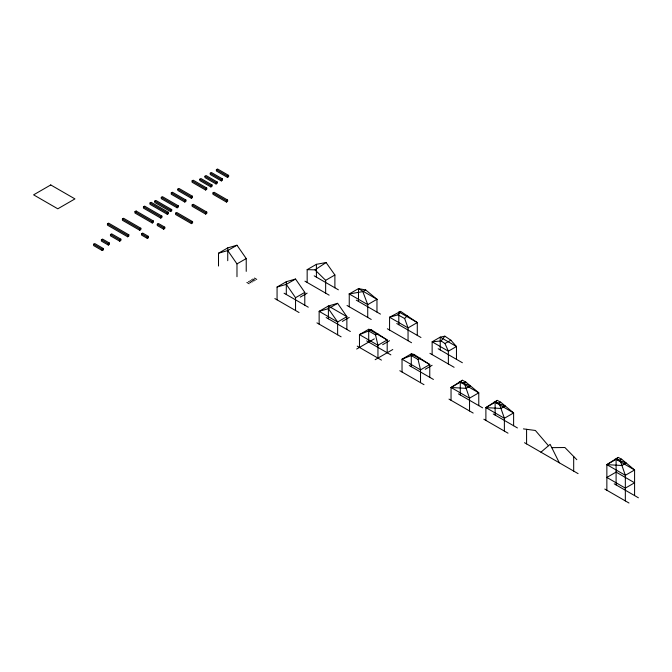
<?xml version="1.0" encoding="UTF-8"?>
<svg xmlns="http://www.w3.org/2000/svg" width="672" height="672" viewBox="0 0 672 672"><rect width="100%" height="100%" fill="white"/><g stroke="black" fill="none" stroke-linecap="round" stroke-linejoin="round"><path stroke-width="1.01" d="M389.567 330.036L389.567 317.234L397.992 314.849L400.621 311.388L417.287 322.568L417.287 335.37M432.138 354.614L432.138 341.813L441.101 340.939L444.856 336.176L450.878 340.217L456.464 346.517L456.464 359.318M408.047 340.712L408.047 327.902L404.645 318.52L407.257 315.764M451.046 400.294L451.046 387.484L460.286 382.15L462.353 380.234L465.814 382.049L478.775 392.826L478.775 405.628M485.89 420.412L485.89 407.602L495.13 402.268L497.196 400.352L500.657 402.167L513.618 412.936L513.618 425.746M606.858 490.249L606.858 464.638L616.098 459.304L618.164 457.388L621.625 459.194L634.586 469.972L634.586 495.583M540.943 452.197L550.133 444.335L559.322 462.806M460.286 394.96L460.286 382.15L478.775 392.826L469.535 398.16L451.046 387.484L462.353 380.234M495.13 415.069L495.13 402.268L513.618 412.936L504.378 418.278L485.89 407.602L497.196 400.352M616.098 484.915L616.098 459.304L634.586 469.972L625.338 475.306L606.858 464.638L618.164 457.388M307.163 282.467L307.163 269.657L315.017 269.85L326.096 262.542L334.891 274.991L334.891 287.801M107.444 223.793L108.604 223.129L128.814 234.797L128.814 236.132L127.663 236.796L107.444 225.128L107.444 223.793L127.663 235.46L128.814 234.797M122.405 218.929L123.564 218.257L140.86 228.245L140.86 229.58L139.709 230.244L122.405 220.256L122.405 218.929L139.709 228.917L140.86 228.245M134.954 211.68L136.114 211.016L153.409 221.004L153.409 222.331L152.258 223.003L134.954 213.016L134.954 211.68L152.258 221.668L153.409 221.004M143.447 206.774L144.606 206.111L161.902 216.098L161.902 217.434L160.751 218.098L143.447 208.11L143.447 206.774L160.751 216.762L161.902 216.098M150.007 202.986L151.166 202.322L168.462 212.31L168.462 213.646L167.311 214.309L150.007 204.322L150.007 202.986L167.311 212.974L168.462 212.31M154.728 201.113L155.879 200.449L171.713 209.588L171.713 210.924L170.562 211.588L154.728 202.448L154.728 201.113L170.562 210.252L171.713 209.588M161.288 197.324L162.439 196.661L178.273 205.8L178.273 207.136L177.122 207.799L161.288 198.66L161.288 197.324L177.122 206.464L178.273 205.8M171.276 192.906L172.427 192.242L185.926 200.038L185.926 201.365L184.766 202.037L171.276 194.242L171.276 192.906L184.766 200.701L185.926 200.038M177.836 189.118L178.987 188.454L192.486 196.249L192.486 197.576L191.327 198.248L177.836 190.453L177.836 189.118L191.327 196.913L192.486 196.249M192.1 180.886L193.259 180.214L206.749 188.009L206.749 189.344L205.598 190.008L192.1 182.221L192.1 180.886L205.598 188.672L206.749 188.009M199.802 179.214L200.962 178.55L212.05 184.951L212.05 186.287L210.89 186.95L199.802 180.55L199.802 179.214L210.89 185.615L212.05 184.951M204.96 176.24L206.111 175.568L217.207 181.978L217.207 183.305L216.048 183.977L204.96 177.576L204.96 176.24L216.048 182.641L217.207 181.978M210.252 173.183L211.411 172.519L222.499 178.92L222.499 180.256L221.34 180.919L210.252 174.518L210.252 173.183L221.34 179.584L222.499 178.92M216.376 169.646L217.535 168.983L228.623 175.384L228.623 176.719L227.464 177.383L216.376 170.982L216.376 169.646L227.464 176.047L228.623 175.384M93.593 244.23L94.752 243.566L103.412 248.564L103.412 249.9L102.262 250.564L93.593 245.566L93.593 244.23L102.262 249.228L103.412 248.564M101.38 239.736L102.539 239.064L109.469 243.071L109.469 244.406L108.31 245.07L101.38 241.072L101.38 239.736L108.31 243.734L109.469 243.071M110.46 234.494L111.619 233.822L120.859 239.165L120.859 240.492L119.7 241.164L110.46 235.83L110.46 234.494L119.7 239.828L120.859 239.165M175.594 213.158L176.753 212.495L192.587 221.634L192.587 222.97L191.428 223.633L175.594 214.494L175.594 213.158L191.428 222.306L192.587 221.634M157.282 224.171L158.432 223.507L164.791 227.17L164.791 228.505L163.632 229.169L157.282 225.506L157.282 224.171L163.632 227.842L164.791 227.17M141.548 233.738L142.699 233.066L148.478 236.401L148.478 237.737L147.319 238.4L141.548 235.066L141.548 233.738L147.319 237.073L148.478 236.401M192.142 204.96L193.301 204.288L206.791 212.083L206.791 213.419L205.64 214.082L192.142 206.296L192.142 204.96L205.64 212.747L206.791 212.083M212.974 192.931L214.124 192.268L227.623 200.054L227.623 201.39L226.464 202.062L212.974 194.267L212.974 192.931L226.464 200.726L227.623 200.054M218.501 266.036L218.501 253.226L227.741 247.892L236.981 245.221L246.229 258.56L246.229 271.37M218.501 253.226L227.741 250.555L236.981 245.221M236.981 276.704L236.981 263.894L246.229 258.56M277.066 299.846L277.066 287.036L286.306 281.702L295.546 279.031L304.786 292.37L304.786 305.18M307.163 269.657L316.403 264.323L326.096 262.542M277.066 287.036L286.306 284.374L295.546 279.031M295.546 310.514L295.546 297.713L304.786 292.37M325.651 293.135L325.651 280.333L334.891 274.991M300.266 297.116L307.146 293.143M349.247 306.76L349.247 293.958L358.487 288.616L365.677 289.943L376.967 299.292L376.967 312.094M319.141 324.139L319.141 311.329L328.39 308.666L337.63 303.332L346.87 316.672L346.87 329.473M349.247 293.958L362.821 291.589L365.677 289.943M367.727 317.428L367.727 304.626L376.967 299.292M342.35 321.409L349.23 317.444M359.461 347.416L359.461 334.614L371.448 329.851L387.19 339.948L387.19 352.75M369.088 331.212L375.514 334.916L377.866 333.556M356.664 349.037L374.296 338.856M382.67 344.694L389.55 340.721M375.144 359.705L392.776 349.524M402.032 371.994L402.032 359.192L414.019 354.43L429.761 364.526L429.761 377.328M411.659 355.79L418.076 359.495L420.437 358.134M425.242 369.272L432.121 365.299M459.186 382.057L464.251 382.948L465.814 382.049M494.029 402.175L499.094 403.066L500.657 402.167M614.998 459.211L620.063 460.102L621.625 459.194M441.101 340.939L444.948 343.51L450.878 340.217M337.63 303.332L328.39 305.995L319.141 311.329L337.63 322.006L346.87 316.672L328.39 305.995L328.39 318.805M400.621 311.388L389.567 317.234L408.047 327.902L417.287 322.568L398.807 311.9L398.807 324.702M444.856 336.176L440.227 337.142L432.138 341.813L448.375 351.187L456.464 346.517L440.227 337.142L440.227 349.944M551.788 447.661L564.892 447.518L576.828 459.707M451.046 387.484L466.124 388.349L470.417 385.879L460.286 382.15M485.89 407.602L500.968 408.467L505.26 405.989L495.13 402.268M606.858 464.638L621.936 465.503L626.228 463.025L616.098 459.304M523.438 428.887L535.374 430.475L548.478 445.746M371.448 329.851L368.71 329.28L359.461 334.614L377.95 345.282L387.19 339.948L368.71 329.28L368.71 342.082M414.019 354.43L411.281 353.85L402.032 359.192L420.521 369.86L429.761 364.526L411.281 353.85L411.281 366.66M397.992 314.849L404.645 318.52M358.672 288.725L377.152 299.393M349.154 293.908L367.643 304.576M314.185 275.848L338.377 289.817M356.269 300.14L380.461 314.11M396.766 323.526L420.958 337.495M438.186 348.768L462.378 362.737M304.945 281.182L329.137 295.151M347.029 305.483L371.221 319.444M387.349 328.759L411.541 342.728M429.92 353.338L454.112 367.298M284.088 293.227L308.28 307.196M326.172 317.52L350.356 331.489M366.668 340.906L390.86 354.866M409.24 365.484L433.423 379.445M458.396 393.868L482.588 407.828M493.24 413.986L517.432 427.946M614.208 483.823L638.4 497.784M254.428 278.082L256.738 279.418M252.815 279.014L255.125 280.35M251.588 279.72L253.898 281.056M250.093 280.585L252.403 281.921M248.615 281.442L250.925 282.769M246.901 282.433L249.211 283.76M274.848 298.561L299.04 312.53M316.924 322.854L341.116 336.823M357.244 346.139L381.436 360.1M399.815 370.717L424.007 384.678M448.98 399.101L473.172 413.062M483.823 419.219L508.015 433.18M524.513 442.705L578.088 473.634M604.792 489.056L628.984 503.017M315.017 269.85L325.651 280.333M328.39 308.666L337.63 322.006L337.63 334.807M286.306 284.374L295.546 297.713M227.741 250.555L236.981 263.894M444.948 343.51L448.375 351.187L448.375 363.989M362.821 291.589L367.727 304.626M620.063 460.102L625.338 475.306L625.338 500.917M499.094 403.066L504.378 418.278L504.378 431.08M464.251 382.948L469.535 398.16L469.535 410.962M418.076 359.495L420.521 369.86L420.521 382.662M375.514 334.916L377.95 345.282L377.95 358.092M573.686 456.498L573.686 471.097M526.579 429.299L526.579 443.898M358.487 288.616L358.487 301.426M316.403 264.323L316.403 277.133M286.306 281.702L286.306 294.504M227.741 247.892L227.741 260.694M227.464 176.047L227.464 177.383M226.464 200.726L226.464 202.062M221.34 179.584L221.34 180.919M216.048 182.641L216.048 183.977M210.89 185.615L210.89 186.95M205.64 212.747L205.64 214.082M205.598 188.672L205.598 190.008M191.327 196.913L191.327 198.248M191.428 222.306L191.428 223.633M184.766 200.701L184.766 202.037M177.122 206.464L177.122 207.799M170.562 210.252L170.562 211.588M167.311 212.974L167.311 214.309M163.632 227.842L163.632 229.169M160.751 216.762L160.751 218.098M152.258 221.668L152.258 223.003M147.319 237.073L147.319 238.4M139.709 228.917L139.709 230.244M136.114 211.016L136.114 212.344M127.663 235.46L127.663 236.796M119.7 239.828L119.7 241.164M108.31 243.734L108.31 245.07M102.262 249.228L102.262 250.564M50.753 184.943L33.6 194.846L57.792 208.807L74.945 198.904L50.753 184.943M616.098 472.105L606.858 477.439L625.338 488.116L634.586 482.782L616.098 472.105"/></g></svg>
